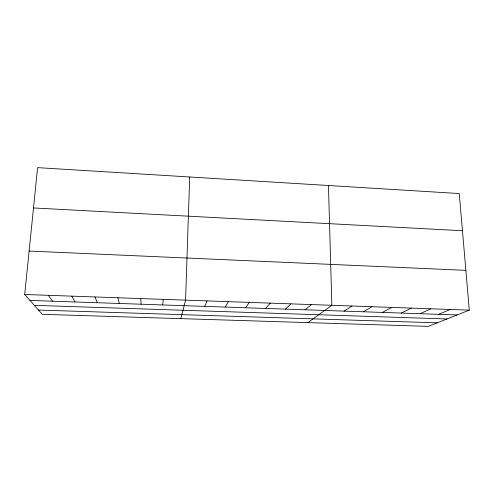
<?xml version="1.0" encoding="UTF-8"?>
<svg xmlns="http://www.w3.org/2000/svg" width="494" height="494" viewBox="0 0 494 494"><rect width="100%" height="100%" fill="white"/><g stroke="black" fill="none" stroke-linecap="round" stroke-linejoin="round"><path stroke-width="0.74" d="M189.696 176.982L185.577 300.148L180.816 318.636M162.73 304.946L163.248 299.364M24.7 294.486L37.606 167.633L459.253 193.549L469.3 310.139L428.304 326.367L42.28 314.308L24.7 294.486L469.3 310.139M204.763 306.379L207.048 300.902M225.19 307.07L228.321 301.655M245.438 307.762L249.402 302.396M265.513 308.447L270.292 303.131M285.415 309.121L290.997 303.859M305.15 309.794L311.516 304.582M307.904 322.607L331.851 305.298L328.454 185.509M344.108 311.121L352.012 306.008M363.343 311.776L371.988 306.712M382.412 312.424L391.791 307.41M401.319 313.066L411.422 308.102M420.073 313.702L430.885 308.787M438.666 314.338L450.176 309.466M38.507 310.053L437.196 322.848M34.333 305.348L446.965 318.982M29.973 300.432L457.111 314.962M29.115 251.057L465.873 270.354M33.506 207.955L462.458 230.741M48.35 295.313L52.617 301.204M71.778 296.141L75.051 301.964M94.978 296.956L97.275 302.723M117.949 297.765L119.295 303.47M140.71 298.567L141.111 304.211"/></g></svg>
